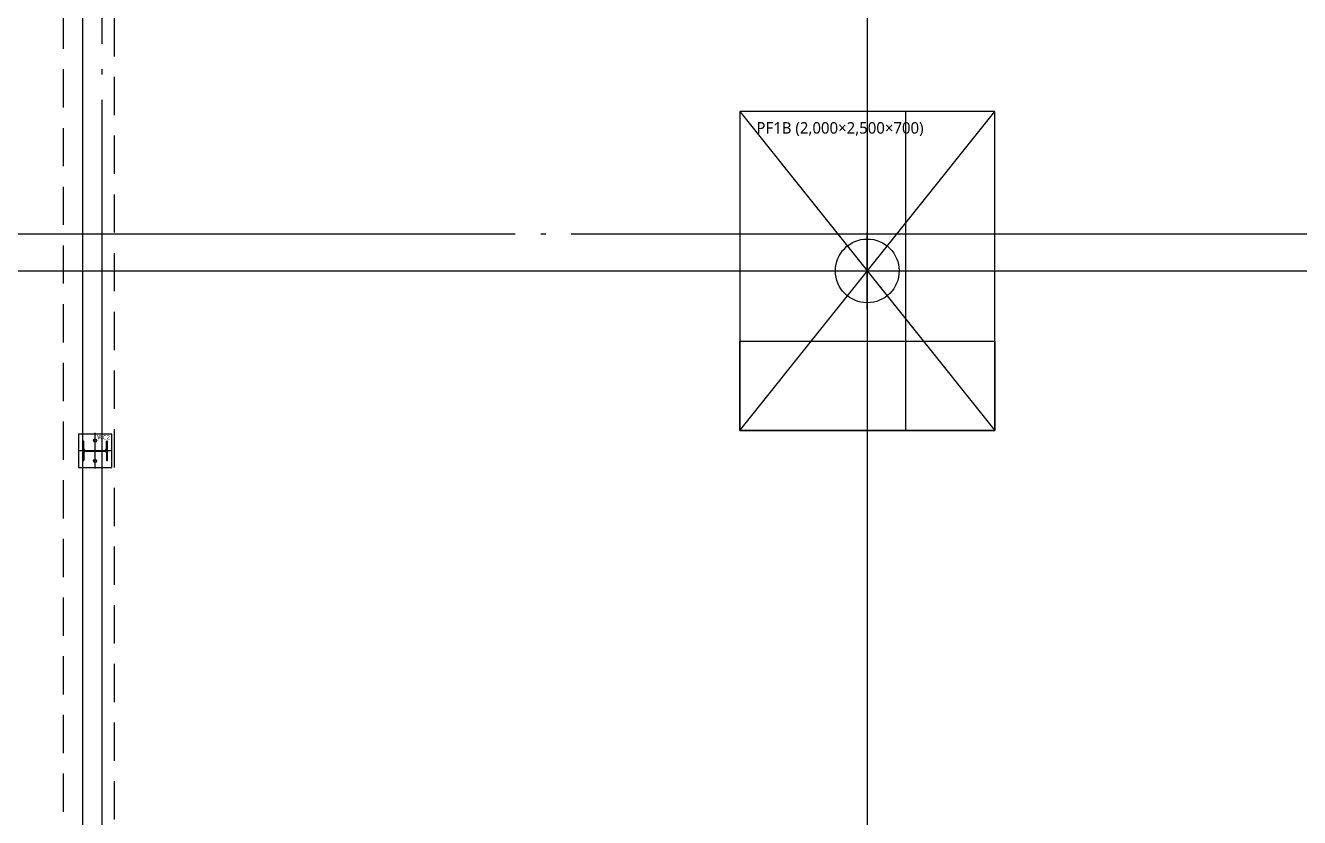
# Model space of a CAD drawing. Header units: millimetres. Extents: x -734060 to 504600, y -7739 to 118800.
# Drawn here: x -295499 to -285511, y 57276 to 63484 of the extents above; entities that cross this region are included whole.
import ezdxf
from ezdxf.enums import TextEntityAlignment as Align
from ezdxf.lldxf.tags import DXFTag

# ---------------------------------------------------------------- set-up
doc = ezdxf.new("R2010")
doc.units = ezdxf.units.MM
doc.header["$LTSCALE"] = 200
for name, pattern in [('CEN-GAUN', [32.2, 30, -1, 0.2, -1]), ('CONTINOUS', [0]), ('H3', [3, 2, -1]), ('HID', [2.3, 1.5, -0.8])]:
    doc.linetypes.add(name, pattern=pattern)
doc.layers.get('DEFPOINTS').update_dxf_attribs({"color": 137})
for name, color, linetype in [('0-PIPE', 7, 'Continuous'), ('0-기초', 4, 'H3'), ('CEN', 1, 'CEN-GAUN'), ('G', 3, 'Continuous'), ('HAT-INS', 250, 'Continuous'), ('S-COL', 2, 'Continuous'), ('STEEL BASE', 13, 'Continuous'), ('WAL', 3, 'Continuous')]:
    doc.layers.add(name, color=color, linetype=linetype)
doc.layers.add('TEMP', color=171, linetype='Continuous', plot=False)
doc.styles.add('스타일1', font='malgun.ttf')
tags = doc.linetypes.add('DH-HID2', pattern=[1.2, 0.8, -0.4]).pattern_tags.tags
tags[6:7] = [DXFTag(74, 4), DXFTag(75, 0), DXFTag(340, '0'), DXFTag(46, 1.0), DXFTag(50, 0.0), DXFTag(44, 0.0), DXFTag(45, 0.0)]
tags[4:5] = [DXFTag(74, 4), DXFTag(75, 0), DXFTag(340, '0'), DXFTag(46, 1.0), DXFTag(50, 0.0), DXFTag(44, 0.0), DXFTag(45, 0.0)]

# ---------------------------------------------------------------- blocks, each defined once
blk = doc.blocks.new('X-CEN11')
at = {"layer": 'CEN', "color": 14, "linetype": 'CONTINOUS'}
for p, q in [((6000, 4216.4), (6000, -48378.3)), ((-9200, -24340), (76000, -24340))]:
    blk.add_line(p, q, dxfattribs=at)
blk = doc.blocks.new('X-CEN')
at = {"layer": 'CEN'}
for p, q in [((0, 9200), (0, -53000)), ((-9200, -24050), (62000, -24050))]:
    blk.add_line(p, q, dxfattribs=at)
blk = doc.blocks.new('파일')
at = {"layer": '0-PIPE', "color": 7, "linetype": 'Continuous'}
for p, q in [((0, -300), (0, 300)), ((-300, 0), (300, 0))]:
    blk.add_line(p, q, dxfattribs=at)
at = {"layer": '0-PIPE', "color": 3, "linetype": 'Continuous'}
blk.add_circle((0, 0), 250, dxfattribs=at)
blk = doc.blocks.new('SS-PF1B')
at = {"layer": '0-기초', "linetype": 'DH-HID2', "ltscale": 2.5}
blk.add_lwpolyline([(-1000, 1250), (-1000, -1250), (1000, -1250), (1000, 1250)], close=True, dxfattribs=at)
at = {"layer": 'DEFPOINTS'}
for p, q in [((-1000, 1250), (1000, -1250)), ((-1000, -1250), (1000, 1250))]:
    blk.add_line(p, q, dxfattribs=at)
for points in [[(1000, -1250), (1000, 1250), (300, 1250), (300, -1250)], [(-1000, -1250), (-1000, -550), (1000, -550), (1000, -1250)]]:
    blk.add_lwpolyline(points, close=True, dxfattribs=at)
at = {"layer": '0-기초'}
blk.add_blockref('파일', (0, 0), dxfattribs=at)
at = {"layer": 'DEFPOINTS', "style": '스타일1'}
blk.add_text('PF1B (2,000×2,500×700)', height=90, dxfattribs=at).set_placement((-213.7, 1121), align=Align.MIDDLE_CENTER)
blk = doc.blocks.new('X-1F-FD')
at = {"layer": 'S-COL'}
blk.add_blockref('SS-PF1B', (6000, -24340), dxfattribs=at)
blk = doc.blocks.new('*U49')
for p, q in [((59, 185), (0, 185)), ((72, 172), (72, 22)), ((78, 172), (78, 22)), ((91, 185), (150, 185)), ((59, 9), (0, 9)), ((91, 9), (150, 9))]:
    blk.add_line(p, q)
for points in [[(150, 185), (150, 194), (0, 194), (0, 185)], [(0, 9), (0, 0), (150, 0), (150, 9)]]:
    blk.add_lwpolyline(points)
for centre, start, end in [((59, 172), 0, 90), ((91, 172), 90, 180), ((59, 22), 270, 0), ((91, 22), 180, 270)]:
    blk.add_arc(centre, 13, start, end)
blk = doc.blocks.new('S-WC2')
at = {"layer": 'DEFPOINTS'}
for p, q in [((0, 130), (0, -130)), ((140, 0), (-140, 0))]:
    blk.add_line(p, q, dxfattribs=at)
at = {"layer": 'STEEL BASE'}
blk.add_lwpolyline([(130, 130), (-130, 130), (-130, -130), (130, -130)], close=True, dxfattribs=at)
for centre in [(-80, 0), (80, 0)]:
    blk.add_circle(centre, 12, dxfattribs=at)
at = {"layer": 'WAL', "rotation": 180}
blk.add_blockref('*U49', (75, 97), dxfattribs=at)
at = {"layer": 'TEMP', "style": '스타일1'}
blk.add_text('WC2', height=35, rotation=90, dxfattribs=at).set_placement((-89, 16.8))
blk = doc.blocks.new('x-stu-1Fcol')
at = {"rotation": 270}
blk.add_blockref('S-WC2', (-53, -25750), dxfattribs=at)

msp = doc.modelspace()

# ---------------------------------------------------------------- linework, layer by layer
at = {"layer": 'DEFPOINTS'}
msp.add_lwpolyline([(-295050, 86050), (-223750, 86050), (-223750, 42750), (-295050, 42750)], close=True, dxfattribs=at)
at = {"layer": 'G', "color": 7, "linetype": 'HID'}
for points in [[(-295200, 86200), (-223600, 86200), (-223600, 42600), (-295200, 42600)], [(-294800, 85800), (-224000, 85800), (-224000, 43000), (-294800, 43000)]]:
    msp.add_lwpolyline(points, close=True, dxfattribs=at)

# ---------------------------------------------------------------- block references
for name in ['x-stu-1Fcol', 'X-1F-FD']:
    msp.add_blockref(name, (-294900, 85900))
at = {"layer": '0-기초', "color": 252, "linetype": 'CONTINOUS', "ltscale": 3}
msp.add_blockref('X-CEN11', (-294900, 85900), dxfattribs=at)
at = {"layer": 'HAT-INS'}
msp.add_blockref('X-CEN', (-294900, 85900), dxfattribs=at)

doc.saveas('drawing.dxf')
